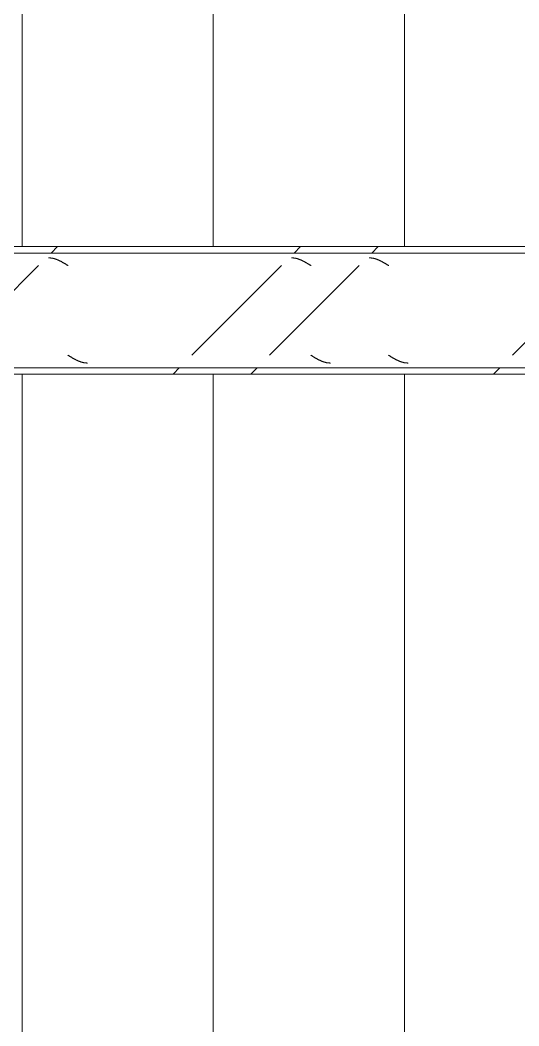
# Model space of a CAD drawing. Header units: centimetres. Extents: x 710 to 12582, y -437 to 1921.
# Drawn here: x 9764.5 to 9842.8, y 256.7 to 414.4 of the extents above; entities that cross this region are included whole.
import ezdxf

# ---------------------------------------------------------------- set-up
doc = ezdxf.new("R2010")
doc.units = ezdxf.units.CM
doc.layers.add('A-WALL-PATT', color=7, linetype='Continuous', lineweight=35)
doc.layers.add('S-BEAM', color=7, linetype='Continuous', lineweight=9)
pattern_1 = [(45, (-4995.467, 712), (-25.14472, 25.14472), []), (45, (-4995.467, 750.1), (-25.14472, 25.14472), [])]

# ---------------------------------------------------------------- blocks, each defined once
blk = doc.blocks.new('FP_21-Sección 5')
at = {"layer": 'S-BEAM', "color": 9, "true_color": 0xc0c0c0}
for p, q in [((-10061.27, 377.11), (-10061.22, 377.11)), ((-10061.22, 377.11), (-10061.17, 377.1)), ((-10061.17, 377.1), (-10061.12, 377.1)), ((-10061.12, 377.1), (-10061.07, 377.1)), ((-10061.07, 377.1), (-10061.03, 377.09)), ((-10061.03, 377.09), (-10060.98, 377.09)), ((-10060.98, 377.09), (-10060.93, 377.08)), ((-10060.93, 377.08), (-10060.88, 377.08)), ((-10060.88, 377.08), (-10060.83, 377.07)), ((-10060.83, 377.07), (-10060.78, 377.06)), ((-10060.78, 377.06), (-10060.73, 377.05)), ((-10060.73, 377.05), (-10060.69, 377.05)), ((-10060.69, 377.05), (-10060.64, 377.04)), ((-10060.64, 377.04), (-10060.59, 377.03)), ((-10060.59, 377.03), (-10060.54, 377.01)), ((-10060.54, 377.01), (-10060.49, 377)), ((-10060.49, 377), (-10060.44, 376.99)), ((-10060.44, 376.99), (-10060.39, 376.98)), ((-10060.39, 376.98), (-10060.35, 376.96)), ((-10060.35, 376.96), (-10060.3, 376.95)), ((-10060.3, 376.95), (-10060.25, 376.93)), ((-10060.25, 376.93), (-10060.2, 376.92)), ((-10060.2, 376.92), (-10060.15, 376.9)), ((-10060.15, 376.9), (-10060.1, 376.88)), ((-10060.1, 376.88), (-10060.05, 376.87)), ((-10023.17, 377.11), (-10023.12, 377.11)), ((-10023.12, 377.11), (-10023.07, 377.1)), ((-10023.07, 377.1), (-10023.02, 377.1)), ((-10023.02, 377.1), (-10022.97, 377.1)), ((-10022.97, 377.1), (-10022.93, 377.09)), ((-10022.93, 377.09), (-10022.88, 377.09)), ((-10022.88, 377.09), (-10022.83, 377.08)), ((-10022.83, 377.08), (-10022.78, 377.08)), ((-10022.78, 377.08), (-10022.73, 377.07)), ((-10022.73, 377.07), (-10022.68, 377.06)), ((-10022.68, 377.06), (-10022.63, 377.05)), ((-10022.63, 377.05), (-10022.59, 377.05)), ((-10022.59, 377.05), (-10022.54, 377.04)), ((-10022.54, 377.04), (-10022.49, 377.03)), ((-10022.49, 377.03), (-10022.44, 377.01)), ((-10022.44, 377.01), (-10022.39, 377)), ((-10022.39, 377), (-10022.34, 376.99)), ((-10022.34, 376.99), (-10022.29, 376.98)), ((-10022.29, 376.98), (-10022.25, 376.96)), ((-10022.25, 376.96), (-10022.2, 376.95)), ((-10022.2, 376.95), (-10022.15, 376.93)), ((-10022.15, 376.93), (-10022.1, 376.92)), ((-10022.1, 376.92), (-10022.05, 376.9)), ((-10022.05, 376.9), (-10022, 376.88)), ((-10022, 376.88), (-10021.95, 376.87)), ((-10010.98, 377.11), (-10010.93, 377.11)), ((-10010.93, 377.11), (-10010.88, 377.1)), ((-10010.88, 377.1), (-10010.83, 377.1)), ((-10010.83, 377.1), (-10010.78, 377.1)), ((-10010.78, 377.1), (-10010.74, 377.09)), ((-10010.74, 377.09), (-10010.69, 377.09)), ((-10010.69, 377.09), (-10010.64, 377.08)), ((-10010.64, 377.08), (-10010.59, 377.08)), ((-10010.59, 377.08), (-10010.54, 377.07)), ((-10010.54, 377.07), (-10010.49, 377.06)), ((-10010.49, 377.06), (-10010.44, 377.05)), ((-10010.44, 377.05), (-10010.4, 377.05)), ((-10010.4, 377.05), (-10010.35, 377.04)), ((-10010.35, 377.04), (-10010.3, 377.03)), ((-10010.3, 377.03), (-10010.25, 377.01)), ((-10010.25, 377.01), (-10010.2, 377)), ((-10010.2, 377), (-10010.15, 376.99)), ((-10010.15, 376.99), (-10010.1, 376.98)), ((-10010.1, 376.98), (-10010.06, 376.96)), ((-10010.06, 376.96), (-10010.01, 376.95)), ((-10010.01, 376.95), (-10009.96, 376.93)), ((-10009.96, 376.93), (-10009.91, 376.92)), ((-10009.91, 376.92), (-10009.86, 376.9)), ((-10009.86, 376.9), (-10009.81, 376.88)), ((-10009.81, 376.88), (-10009.76, 376.87)), ((-10060.05, 376.87), (-10060.01, 376.85)), ((-10060.01, 376.85), (-10059.96, 376.83)), ((-10059.96, 376.83), (-10059.91, 376.81)), ((-10059.91, 376.81), (-10059.86, 376.79)), ((-10059.86, 376.79), (-10059.81, 376.77)), ((-10059.81, 376.77), (-10059.76, 376.75)), ((-10059.76, 376.75), (-10059.71, 376.73)), ((-10059.71, 376.73), (-10059.66, 376.7)), ((-10059.66, 376.7), (-10059.62, 376.68)), ((-10059.62, 376.68), (-10059.57, 376.66)), ((-10059.57, 376.66), (-10059.52, 376.63)), ((-10059.52, 376.63), (-10059.47, 376.61)), ((-10059.47, 376.61), (-10059.42, 376.59)), ((-10059.42, 376.59), (-10059.37, 376.56)), ((-10059.37, 376.56), (-10059.32, 376.54)), ((-10059.32, 376.54), (-10059.28, 376.51)), ((-10059.28, 376.51), (-10059.23, 376.48)), ((-10059.23, 376.48), (-10059.18, 376.46)), ((-10059.18, 376.46), (-10059.13, 376.43)), ((-10059.13, 376.43), (-10059.08, 376.4)), ((-10059.08, 376.4), (-10059.03, 376.38)), ((-10059.03, 376.38), (-10058.98, 376.35)), ((-10058.98, 376.35), (-10058.94, 376.32)), ((-10058.94, 376.32), (-10058.89, 376.29)), ((-10058.89, 376.29), (-10058.84, 376.26)), ((-10058.84, 376.26), (-10058.79, 376.24)), ((-10058.79, 376.24), (-10058.74, 376.21)), ((-10058.74, 376.21), (-10058.69, 376.18)), ((-10058.69, 376.18), (-10058.64, 376.15)), ((-10058.64, 376.15), (-10058.6, 376.12)), ((-10058.6, 376.12), (-10058.55, 376.09)), ((-10058.55, 376.09), (-10058.5, 376.06)), ((-10058.5, 376.06), (-10058.45, 376.03)), ((-10058.45, 376.03), (-10058.4, 376)), ((-10058.4, 376), (-10058.35, 375.97)), ((-10058.35, 375.97), (-10058.3, 375.94)), ((-10058.3, 375.94), (-10058.26, 375.91)), ((-10058.26, 375.91), (-10058.21, 375.88)), ((-10021.95, 376.87), (-10021.91, 376.85)), ((-10021.91, 376.85), (-10021.86, 376.83)), ((-10021.86, 376.83), (-10021.81, 376.81)), ((-10021.81, 376.81), (-10021.76, 376.79)), ((-10021.76, 376.79), (-10021.71, 376.77)), ((-10021.71, 376.77), (-10021.66, 376.75)), ((-10021.66, 376.75), (-10021.61, 376.73)), ((-10021.61, 376.73), (-10021.56, 376.7)), ((-10021.56, 376.7), (-10021.52, 376.68)), ((-10021.52, 376.68), (-10021.47, 376.66)), ((-10021.47, 376.66), (-10021.42, 376.63)), ((-10021.42, 376.63), (-10021.37, 376.61)), ((-10021.37, 376.61), (-10021.32, 376.59)), ((-10021.32, 376.59), (-10021.27, 376.56)), ((-10021.27, 376.56), (-10021.22, 376.54)), ((-10021.22, 376.54), (-10021.18, 376.51)), ((-10021.18, 376.51), (-10021.13, 376.48)), ((-10021.13, 376.48), (-10021.08, 376.46)), ((-10021.08, 376.46), (-10021.03, 376.43)), ((-10021.03, 376.43), (-10020.98, 376.4)), ((-10020.98, 376.4), (-10020.93, 376.38)), ((-10020.93, 376.38), (-10020.88, 376.35)), ((-10020.88, 376.35), (-10020.84, 376.32)), ((-10020.84, 376.32), (-10020.79, 376.29)), ((-10020.79, 376.29), (-10020.74, 376.26)), ((-10020.74, 376.26), (-10020.69, 376.24)), ((-10020.69, 376.24), (-10020.64, 376.21)), ((-10020.64, 376.21), (-10020.59, 376.18)), ((-10020.59, 376.18), (-10020.54, 376.15)), ((-10020.54, 376.15), (-10020.5, 376.12)), ((-10020.5, 376.12), (-10020.45, 376.09)), ((-10020.45, 376.09), (-10020.4, 376.06)), ((-10020.4, 376.06), (-10020.35, 376.03)), ((-10020.35, 376.03), (-10020.3, 376)), ((-10020.3, 376), (-10020.25, 375.97)), ((-10020.25, 375.97), (-10020.2, 375.94)), ((-10020.2, 375.94), (-10020.16, 375.91)), ((-10020.16, 375.91), (-10020.11, 375.88)), ((-10009.76, 376.87), (-10009.72, 376.85)), ((-10009.72, 376.85), (-10009.67, 376.83)), ((-10009.67, 376.83), (-10009.62, 376.81)), ((-10009.62, 376.81), (-10009.57, 376.79)), ((-10009.57, 376.79), (-10009.52, 376.77)), ((-10009.52, 376.77), (-10009.47, 376.75)), ((-10009.47, 376.75), (-10009.42, 376.73)), ((-10009.42, 376.73), (-10009.38, 376.7)), ((-10009.38, 376.7), (-10009.33, 376.68)), ((-10009.33, 376.68), (-10009.28, 376.66)), ((-10009.28, 376.66), (-10009.23, 376.63)), ((-10009.23, 376.63), (-10009.18, 376.61)), ((-10009.18, 376.61), (-10009.13, 376.59)), ((-10009.13, 376.59), (-10009.08, 376.56)), ((-10009.08, 376.56), (-10009.04, 376.54)), ((-10009.04, 376.54), (-10008.99, 376.51)), ((-10008.99, 376.51), (-10008.94, 376.48)), ((-10008.94, 376.48), (-10008.89, 376.46)), ((-10008.89, 376.46), (-10008.84, 376.43)), ((-10008.84, 376.43), (-10008.79, 376.4)), ((-10008.79, 376.4), (-10008.74, 376.38)), ((-10008.74, 376.38), (-10008.7, 376.35)), ((-10008.7, 376.35), (-10008.65, 376.32)), ((-10008.65, 376.32), (-10008.6, 376.29)), ((-10008.6, 376.29), (-10008.55, 376.26)), ((-10008.55, 376.26), (-10008.5, 376.24)), ((-10008.5, 376.24), (-10008.45, 376.21)), ((-10008.45, 376.21), (-10008.4, 376.18)), ((-10008.4, 376.18), (-10008.36, 376.15)), ((-10008.36, 376.15), (-10008.31, 376.12)), ((-10008.31, 376.12), (-10008.26, 376.09)), ((-10008.26, 376.09), (-10008.21, 376.06)), ((-10008.21, 376.06), (-10008.16, 376.03)), ((-10008.16, 376.03), (-10008.11, 376)), ((-10008.11, 376), (-10008.06, 375.97)), ((-10008.06, 375.97), (-10008.01, 375.94)), ((-10008.01, 375.94), (-10007.97, 375.91)), ((-10007.97, 375.91), (-10007.92, 375.88))]:
    blk.add_line(p, q, dxfattribs=at)
blk = doc.blocks.new('FP_22-Sección 5')
at = {"layer": 'S-BEAM', "color": 9, "true_color": 0xc0c0c0}
for p, q in [((-10058.24, 361.84), (-10058.2, 361.81)), ((-10058.2, 361.81), (-10058.15, 361.78)), ((-10058.15, 361.78), (-10058.1, 361.75)), ((-10058.1, 361.75), (-10058.05, 361.72)), ((-10058.05, 361.72), (-10058, 361.69)), ((-10058, 361.69), (-10057.95, 361.66)), ((-10057.95, 361.66), (-10057.9, 361.63)), ((-10057.9, 361.63), (-10057.86, 361.6)), ((-10057.86, 361.6), (-10057.81, 361.57)), ((-10057.81, 361.57), (-10057.76, 361.54)), ((-10057.76, 361.54), (-10057.71, 361.51)), ((-10057.71, 361.51), (-10057.66, 361.48)), ((-10057.66, 361.48), (-10057.61, 361.45)), ((-10057.61, 361.45), (-10057.56, 361.42)), ((-10057.56, 361.42), (-10057.52, 361.4)), ((-10057.52, 361.4), (-10057.47, 361.37)), ((-10057.47, 361.37), (-10057.42, 361.34)), ((-10057.42, 361.34), (-10057.37, 361.31)), ((-10057.37, 361.31), (-10057.32, 361.29)), ((-10057.32, 361.29), (-10057.27, 361.26)), ((-10057.27, 361.26), (-10057.22, 361.23)), ((-10057.22, 361.23), (-10057.18, 361.21)), ((-10057.18, 361.21), (-10057.13, 361.18)), ((-10057.13, 361.18), (-10057.08, 361.16)), ((-10057.08, 361.16), (-10057.03, 361.13)), ((-10057.03, 361.13), (-10056.98, 361.11)), ((-10020.14, 361.84), (-10020.1, 361.81)), ((-10020.1, 361.81), (-10020.05, 361.78)), ((-10020.05, 361.78), (-10020, 361.75)), ((-10020, 361.75), (-10019.95, 361.72)), ((-10019.95, 361.72), (-10019.9, 361.69)), ((-10019.9, 361.69), (-10019.85, 361.66)), ((-10019.85, 361.66), (-10019.8, 361.63)), ((-10019.8, 361.63), (-10019.76, 361.6)), ((-10019.76, 361.6), (-10019.71, 361.57)), ((-10019.71, 361.57), (-10019.66, 361.54)), ((-10019.66, 361.54), (-10019.61, 361.51)), ((-10019.61, 361.51), (-10019.56, 361.48)), ((-10019.56, 361.48), (-10019.51, 361.45)), ((-10019.51, 361.45), (-10019.46, 361.42)), ((-10019.46, 361.42), (-10019.42, 361.4)), ((-10019.42, 361.4), (-10019.37, 361.37)), ((-10019.37, 361.37), (-10019.32, 361.34)), ((-10019.32, 361.34), (-10019.27, 361.31)), ((-10019.27, 361.31), (-10019.22, 361.29)), ((-10019.22, 361.29), (-10019.17, 361.26)), ((-10019.17, 361.26), (-10019.12, 361.23)), ((-10019.12, 361.23), (-10019.08, 361.21)), ((-10019.08, 361.21), (-10019.03, 361.18)), ((-10019.03, 361.18), (-10018.98, 361.16)), ((-10018.98, 361.16), (-10018.93, 361.13)), ((-10018.93, 361.13), (-10018.88, 361.11)), ((-10007.96, 361.84), (-10007.91, 361.81)), ((-10007.91, 361.81), (-10007.86, 361.78)), ((-10007.86, 361.78), (-10007.81, 361.75)), ((-10007.81, 361.75), (-10007.76, 361.72)), ((-10007.76, 361.72), (-10007.71, 361.69)), ((-10007.71, 361.69), (-10007.66, 361.66)), ((-10007.66, 361.66), (-10007.62, 361.63)), ((-10007.62, 361.63), (-10007.57, 361.6)), ((-10007.57, 361.6), (-10007.52, 361.57)), ((-10007.52, 361.57), (-10007.47, 361.54)), ((-10007.47, 361.54), (-10007.42, 361.51)), ((-10007.42, 361.51), (-10007.37, 361.48)), ((-10007.37, 361.48), (-10007.32, 361.45)), ((-10007.32, 361.45), (-10007.27, 361.42)), ((-10007.27, 361.42), (-10007.23, 361.4)), ((-10007.23, 361.4), (-10007.18, 361.37)), ((-10007.18, 361.37), (-10007.13, 361.34)), ((-10007.13, 361.34), (-10007.08, 361.31)), ((-10007.08, 361.31), (-10007.03, 361.29)), ((-10007.03, 361.29), (-10006.98, 361.26)), ((-10006.98, 361.26), (-10006.93, 361.23)), ((-10006.93, 361.23), (-10006.89, 361.21)), ((-10006.89, 361.21), (-10006.84, 361.18)), ((-10006.84, 361.18), (-10006.79, 361.16)), ((-10006.79, 361.16), (-10006.74, 361.13)), ((-10006.74, 361.13), (-10006.69, 361.11)), ((-10056.98, 361.11), (-10056.93, 361.08)), ((-10056.93, 361.08), (-10056.88, 361.06)), ((-10056.88, 361.06), (-10056.84, 361.04)), ((-10056.84, 361.04), (-10056.79, 361.01)), ((-10056.79, 361.01), (-10056.74, 360.99)), ((-10056.74, 360.99), (-10056.69, 360.97)), ((-10056.69, 360.97), (-10056.64, 360.95)), ((-10056.64, 360.95), (-10056.59, 360.93)), ((-10056.59, 360.93), (-10056.54, 360.91)), ((-10056.54, 360.91), (-10056.5, 360.89)), ((-10056.5, 360.89), (-10056.45, 360.87)), ((-10056.45, 360.87), (-10056.4, 360.85)), ((-10056.4, 360.85), (-10056.35, 360.83)), ((-10056.35, 360.83), (-10056.3, 360.82)), ((-10056.3, 360.82), (-10056.25, 360.8)), ((-10056.25, 360.8), (-10056.2, 360.79)), ((-10056.2, 360.79), (-10056.15, 360.77)), ((-10056.15, 360.77), (-10056.11, 360.76)), ((-10056.11, 360.76), (-10056.06, 360.74)), ((-10056.06, 360.74), (-10056.01, 360.73)), ((-10056.01, 360.73), (-10055.96, 360.72)), ((-10055.96, 360.72), (-10055.91, 360.7)), ((-10055.91, 360.7), (-10055.86, 360.69)), ((-10055.86, 360.69), (-10055.81, 360.68)), ((-10055.81, 360.68), (-10055.77, 360.67)), ((-10055.77, 360.67), (-10055.72, 360.66)), ((-10055.72, 360.66), (-10055.67, 360.65)), ((-10055.67, 360.65), (-10055.62, 360.65)), ((-10055.62, 360.65), (-10055.57, 360.64)), ((-10055.57, 360.64), (-10055.52, 360.63)), ((-10055.52, 360.63), (-10055.47, 360.63)), ((-10055.47, 360.63), (-10055.43, 360.62)), ((-10055.43, 360.62), (-10055.38, 360.62)), ((-10055.38, 360.62), (-10055.33, 360.62)), ((-10055.33, 360.62), (-10055.28, 360.61)), ((-10055.28, 360.61), (-10055.23, 360.61)), ((-10055.23, 360.61), (-10055.18, 360.61)), ((-10018.88, 361.11), (-10018.83, 361.08)), ((-10018.83, 361.08), (-10018.78, 361.06)), ((-10018.78, 361.06), (-10018.74, 361.04)), ((-10018.74, 361.04), (-10018.69, 361.01)), ((-10018.69, 361.01), (-10018.64, 360.99)), ((-10018.64, 360.99), (-10018.59, 360.97)), ((-10018.59, 360.97), (-10018.54, 360.95)), ((-10018.54, 360.95), (-10018.49, 360.93)), ((-10018.49, 360.93), (-10018.44, 360.91)), ((-10018.44, 360.91), (-10018.4, 360.89)), ((-10018.4, 360.89), (-10018.35, 360.87)), ((-10018.35, 360.87), (-10018.3, 360.85)), ((-10018.3, 360.85), (-10018.25, 360.83)), ((-10018.25, 360.83), (-10018.2, 360.82)), ((-10018.2, 360.82), (-10018.15, 360.8)), ((-10018.15, 360.8), (-10018.1, 360.79)), ((-10018.1, 360.79), (-10018.05, 360.77)), ((-10018.05, 360.77), (-10018.01, 360.76)), ((-10018.01, 360.76), (-10017.96, 360.74)), ((-10017.96, 360.74), (-10017.91, 360.73)), ((-10017.91, 360.73), (-10017.86, 360.72)), ((-10017.86, 360.72), (-10017.81, 360.7)), ((-10017.81, 360.7), (-10017.76, 360.69)), ((-10017.76, 360.69), (-10017.71, 360.68)), ((-10017.71, 360.68), (-10017.67, 360.67)), ((-10017.67, 360.67), (-10017.62, 360.66)), ((-10017.62, 360.66), (-10017.57, 360.65)), ((-10017.57, 360.65), (-10017.52, 360.65)), ((-10017.52, 360.65), (-10017.47, 360.64)), ((-10017.47, 360.64), (-10017.42, 360.63)), ((-10017.42, 360.63), (-10017.37, 360.63)), ((-10017.37, 360.63), (-10017.33, 360.62)), ((-10017.33, 360.62), (-10017.28, 360.62)), ((-10017.28, 360.62), (-10017.23, 360.62)), ((-10017.23, 360.62), (-10017.18, 360.61)), ((-10017.18, 360.61), (-10017.13, 360.61)), ((-10017.13, 360.61), (-10017.08, 360.61)), ((-10006.69, 361.11), (-10006.64, 361.08)), ((-10006.64, 361.08), (-10006.59, 361.06)), ((-10006.59, 361.06), (-10006.55, 361.04)), ((-10006.55, 361.04), (-10006.5, 361.01)), ((-10006.5, 361.01), (-10006.45, 360.99)), ((-10006.45, 360.99), (-10006.4, 360.97)), ((-10006.4, 360.97), (-10006.35, 360.95)), ((-10006.35, 360.95), (-10006.3, 360.93)), ((-10006.3, 360.93), (-10006.25, 360.91)), ((-10006.25, 360.91), (-10006.21, 360.89)), ((-10006.21, 360.89), (-10006.16, 360.87)), ((-10006.16, 360.87), (-10006.11, 360.85)), ((-10006.11, 360.85), (-10006.06, 360.83)), ((-10006.06, 360.83), (-10006.01, 360.82)), ((-10006.01, 360.82), (-10005.96, 360.8)), ((-10005.96, 360.8), (-10005.91, 360.79)), ((-10005.91, 360.79), (-10005.87, 360.77)), ((-10005.87, 360.77), (-10005.82, 360.76)), ((-10005.82, 360.76), (-10005.77, 360.74)), ((-10005.77, 360.74), (-10005.72, 360.73)), ((-10005.72, 360.73), (-10005.67, 360.72)), ((-10005.67, 360.72), (-10005.62, 360.7)), ((-10005.62, 360.7), (-10005.57, 360.69)), ((-10005.57, 360.69), (-10005.53, 360.68)), ((-10005.53, 360.68), (-10005.48, 360.67)), ((-10005.48, 360.67), (-10005.43, 360.66)), ((-10005.43, 360.66), (-10005.38, 360.65)), ((-10005.38, 360.65), (-10005.33, 360.65)), ((-10005.33, 360.65), (-10005.28, 360.64)), ((-10005.28, 360.64), (-10005.23, 360.63)), ((-10005.23, 360.63), (-10005.19, 360.63)), ((-10005.19, 360.63), (-10005.14, 360.62)), ((-10005.14, 360.62), (-10005.09, 360.62)), ((-10005.09, 360.62), (-10005.04, 360.62)), ((-10005.04, 360.62), (-10004.99, 360.61)), ((-10004.99, 360.61), (-10004.94, 360.61)), ((-10004.94, 360.61), (-10004.89, 360.61))]:
    blk.add_line(p, q, dxfattribs=at)
blk = doc.blocks.new('M_W Shapes - 150 x 200-1740618-Sección 5')
at = {"layer": 'S-BEAM', "true_color": 0xc0c0c0}
h = blk.add_hatch(dxfattribs=at)
h.set_pattern_fill('FP_11', color=9, style=0, pattern_type=2)
h.set_pattern_definition(pattern_1)
h.paths.add_polyline_path([(-9825.3, 377.86), (-9825.3, 378.86), (-10332.23, 378.86), (-10332.23, 377.86), (-9827.77, 377.86)])
h = blk.add_hatch(dxfattribs=at)
h.set_pattern_fill('FP_11', color=9, style=0, pattern_type=2)
h.set_pattern_definition(pattern_1)
h.paths.add_polyline_path([(-10332.23, 361.84), (-10183.54, 361.84), (-10183.54, 362.74), (-10182.76, 362.71), (-10182.76, 361.84), (-10178.53, 361.95), (-10178.53, 362.71), (-10179.74, 362.81), (-10179.74, 363.48), (-10178.53, 363.48), (-10178.53, 365.94), (-10177.49, 365.94), (-10177.49, 367.1), (-10155.49, 367), (-10155.49, 365.94), (-10154.46, 365.94), (-10154.36, 361.84), (-10150.25, 361.84), (-10150.25, 362.74), (-10149.47, 362.74), (-10149.47, 361.84), (-9825.3, 361.84), (-9825.3, 375.88), (-10332.23, 375.88), (-10332.23, 362.92)])
h = blk.add_hatch(dxfattribs=at)
h.set_pattern_fill('FP_11', color=9, style=0, pattern_type=2)
h.set_pattern_definition(pattern_1)
h.paths.add_polyline_path([(-9825.3, 358.86), (-9825.3, 359.86), (-10148.15, 359.86), (-10148.15, 358.97), (-9827.77, 358.86)])
h.paths.add_polyline_path([(-10332.23, 358.86), (-10184.84, 358.97), (-10184.84, 359.86), (-10332.23, 359.86)])
h.paths.add_polyline_path([(-10149.47, 358.86), (-10149.45, 358.91), (-10149.47, 358.91)])
h.paths.add_polyline_path([(-10151.88, 358.9), (-10150.25, 358.9), (-10150.25, 359.86), (-10151.94, 359.86), (-10151.94, 358.9)])
h.paths.add_polyline_path([(-10182.76, 358.9), (-10181.34, 358.9), (-10181.34, 359.86), (-10182.76, 359.86)])
at = {"layer": 'S-BEAM'}
for p, q in [((-10332.23, 378.86), (-9825.3, 378.86)), ((-10332.23, 377.86), (-9825.3, 377.86)), ((-10148.15, 359.86), (-9825.3, 359.86)), ((-10149.15, 358.86), (-9825.3, 358.86))]:
    blk.add_line(p, q, dxfattribs=at)
for name in ['FP_21-Sección 5', 'FP_22-Sección 5']:
    blk.add_blockref(name, (0, 0), dxfattribs=at)
blk = doc.blocks.new('PQ_RVR_EST-01_ZZ_ZZ_MO_T_A_rvt-2-Sección 5')
at = {"layer": 'S-BEAM', "lineweight": 9}
blk.add_blockref('M_W Shapes - 150 x 200-1740618-Sección 5', (0, 0), dxfattribs=at)

msp = doc.modelspace()

# ---------------------------------------------------------------- hatches: boundary and pattern name
at = {"layer": 'A-WALL-PATT', "lineweight": 9, "true_color": 0xc0c0c0}
h = msp.add_hatch(dxfattribs=at)
h.set_pattern_fill('FP_9', color=9, style=0, pattern_type=2)
h.set_pattern_definition([(90, (14834.82, 712), (-30, 2e-15), [])])
h.paths.add_polyline_path([(9937.408, 99), (10004.988, 99), (10004.988, 880.075), (9498.052, 880.075), (9498.052, 99), (9717.197, 99)])
h.paths.add_polyline_path([(9478.052, 99), (9478.052, 880.075), (9474.797, 880.075), (9474.797, 910.843), (9478.052, 910.843), (9478.052, 933.53), (9498.052, 933.53), (9498.052, 910.843), (10004.988, 910.843), (10004.988, 933.53), (10024.988, 933.53), (10024.988, 910.843), (10404.952, 910.843), (10404.952, 933.53), (10424.952, 933.53), (10424.952, 910.843), (10837.21, 910.843), (10837.21, 933.53), (10857.21, 933.53), (10857.21, 910.843), (10859.256, 910.843), (10859.256, 880.075), (10857.21, 880.075), (10857.21, 353.176), (10859.854, 348.597), (10857.21, 347.071), (10857.21, 118.599), (10859.864, 117.066), (10859.864, 938.287), (9473.556, 938.29), (9473.556, 99), (9474.306, 99)])
h.paths.add_polyline_path([(10837.21, 99), (10837.21, 105.897), (10649.005, 214.557), (10446.78, 99), (10832.16, 99)])
h.paths.add_polyline_path([(10859.114, 99), (10859.864, 99), (10859.864, 115.964), (10857.21, 111.368), (10857.21, 99)])
h.paths.add_polyline_path([(10024.988, 100.038), (10128.245, 117.356), (10161.764, 120.434), (10161.764, 352.859), (10181.764, 352.859), (10181.764, 314), (10281.764, 314), (10281.764, 352.859), (10301.764, 352.859), (10301.764, 122.074), (10397.394, 101.428), (10397.436, 220.024), (10404.952, 224.319), (10404.95, 353.859), (10024.99, 353.859), (10024.988, 100.345)])
h.paths.add_polyline_path([(10837.21, 117.444), (10837.21, 118.599), (10660.062, 220.875), (10659.057, 220.301), (10832.16, 120.36)])
h.paths.add_polyline_path([(10402.388, 119.703), (10404.952, 121.168), (10404.952, 163.56), (10402.364, 162.081), (10402.385, 125.575)])
h.paths.add_polyline_path([(10837.21, 130.146), (10837.21, 335.524), (10791.27, 309), (10812.501, 308.915), (10813.104, 308.665), (10813.895, 307.911), (10814.019, 307.75), (10814.279, 307.071), (10814.354, 306.5), (10814.269, 305.853), (10813.818, 304.988), (10813.622, 304.732), (10813.104, 304.335), (10812.501, 304.085), (10811.207, 304), (10782.609, 304), (10704.101, 258.673), (10726.208, 258.673), (10718.03, 254), (10814.394, 254), (10814.394, 258.673), (10819.394, 258.673), (10819.394, 218.673), (10814.394, 218.673), (10814.394, 249), (10709.28, 249), (10670.113, 226.619), (10832.16, 133.061)])
h.paths.add_polyline_path([(10424.952, 132.597), (10608.902, 237.711), (10572, 259.016), (10424.952, 174.989), (10424.952, 153.497)])
h.paths.add_polyline_path([(10402.36, 167.838), (10404.952, 169.319), (10404.952, 218.56), (10402.332, 217.063), (10402.356, 174.439)])
h.paths.add_polyline_path([(10424.952, 180.748), (10566.987, 261.91), (10524.007, 286.592), (10424.952, 229.989), (10424.952, 181.42)])
h.paths.add_polyline_path([(10424.952, 235.748), (10519.11, 289.552), (10424.952, 343.914), (10424.952, 237.265)])
h.paths.add_polyline_path([(10618.953, 243.455), (10619.958, 244.029), (10583.057, 265.334), (10582.051, 264.76), (10595.119, 257.215)])
h.paths.add_polyline_path([(10682.101, 258.673), (10684.101, 258.673), (10762.609, 304), (10760.609, 304), (10693.384, 265.187)])
h.paths.add_polyline_path([(10649.394, 258.673), (10662.101, 258.673), (10740.609, 304), (10650.527, 303.889), (10626.301, 290.045), (10649.394, 276.849), (10649.394, 265)])
h.paths.add_polyline_path([(10577.038, 267.654), (10578.044, 268.228), (10535.18, 292.976), (10534.174, 292.402), (10571.415, 270.901)])
h.paths.add_polyline_path([(10621.262, 292.925), (10649.588, 309), (10749.27, 309), (10835.628, 358.859), (10650.39, 358.81), (10620.308, 341.621), (10652.469, 323.133), (10652.864, 322.611), (10653.111, 321.993), (10653.148, 321.032), (10653.111, 320.742), (10652.864, 320.138), (10652.469, 319.618), (10651.953, 319.218), (10651.351, 318.966), (10650.705, 318.878), (10650.043, 318.966), (10648.734, 319.618), (10615.269, 338.741), (10578.176, 317.545), (10620.938, 293.11)])
h.paths.add_polyline_path([(10529.162, 295.296), (10530.167, 295.87), (10424.952, 356.616), (10424.952, 355.461), (10524.007, 298.272)])
h.paths.add_polyline_path([(10771.27, 309), (10837.21, 347.071), (10837.21, 348.225), (10769.27, 309)])
h.paths.add_polyline_path([(10573.137, 320.425), (10610.23, 341.621), (10580.063, 358.859), (10505.877, 358.859), (10572.073, 321.032)])
h.paths.add_polyline_path([(10615.269, 344.5), (10640.397, 358.859), (10590.141, 358.859), (10607.473, 348.955)])
h.paths.add_polyline_path([(9662.88, 357.507), (9662.88, 357.605), (9646.748, 357.605), (9646.748, 358.249), (9646.451, 358.249), (9646.451, 358.859), (9498.055, 358.859), (9498.055, 378.859), (10004.985, 378.859), (10004.985, 358.859), (9681.137, 358.859), (9681.137, 358.249), (9680.819, 358.249), (9680.819, 357.605), (9664.68, 357.507)])
h.paths.add_polyline_path([(10837.206, 359.77), (10837.21, 359.859), (10837.21, 412.291), (10832.967, 406.66), (10639.994, 552.076), (10639.163, 551.45), (10832.378, 405.852), (10826.36, 397.866), (10630.855, 545.189), (10514.178, 457.266), (10651.391, 378.859), (10837.206, 378.859), (10837.206, 359.859)])
h.paths.add_polyline_path([(10595.119, 378.859), (10641.313, 378.859), (10509.831, 453.991), (10472.668, 425.986), (10555.141, 378.859)])
h.paths.add_polyline_path([(10470.877, 378.859), (10545.063, 378.859), (10468.321, 422.711), (10436.327, 398.602), (10453.394, 388.849)])
h.paths.add_polyline_path([(10104.997, 414), (10397.394, 414), (10397.394, 417.3), (10104.997, 417.3)])
h.paths.add_polyline_path([(10368.171, 388.859), (10397.394, 388.859), (10397.394, 393), (10396.144, 393), (10396.144, 404), (10104.997, 404), (10104.997, 414), (10094.997, 414), (10094.997, 417.3), (10091.299, 417.3), (10091.299, 697.79), (10400.999, 697.79), (10400.999, 521.94), (10404.952, 519.681), (10404.952, 880.075), (10024.988, 880.075), (10024.988, 388.859), (10358.078, 388.859)])
h.paths.add_polyline_path([(10433.638, 400.138), (10429.332, 405.852), (10458.871, 428.111), (10457.926, 428.651), (10428.743, 406.66), (10424.952, 411.69), (10424.952, 405.101), (10429.332, 402.599)])
h.paths.add_polyline_path([(10837.21, 415.984), (10837.21, 880.075), (10424.952, 880.075), (10424.952, 508.252), (10494.342, 468.614), (10613.408, 558.336), (10427.042, 698.773), (10433.06, 706.76), (10621.716, 564.597), (10622.547, 565.223), (10433.649, 707.568), (10439.667, 715.554), (10630.855, 571.484), (10822.043, 715.554), (10828.048, 707.558), (10639.163, 565.223), (10639.994, 564.597), (10828.65, 706.76), (10834.668, 698.773), (10648.302, 558.336), (10832.378, 419.625)])
h.paths.add_polyline_path([(10424.952, 416.325), (10448.476, 434.051), (10424.952, 447.494), (10424.952, 420.849)])
h.paths.add_polyline_path([(10404.952, 416.53), (10404.952, 458.922), (10402.361, 460.403), (10402.394, 417.992)])
h.paths.add_polyline_path([(10463.217, 431.386), (10500.381, 459.391), (10499.436, 459.931), (10462.272, 431.926)])
h.paths.add_polyline_path([(10452.822, 437.327), (10489.909, 465.375), (10424.952, 502.494), (10424.952, 453.252), (10430.082, 450.321)])
h.paths.add_polyline_path([(10504.727, 462.666), (10622.547, 551.45), (10621.716, 552.076), (10503.782, 463.206)])
h.paths.add_polyline_path([(10404.952, 464.681), (10404.952, 513.922), (10402.332, 515.42), (10402.433, 466.121), (10403.737, 465.375)])
h.paths.add_polyline_path([(10630.855, 557.71), (10631.686, 558.336), (10630.855, 558.963), (10630.024, 558.336)])
h.paths.add_polyline_path([(10052.77, 712.79), (10024.99, 712.79), (10024.99, 737.79), (10404.95, 737.79), (10404.95, 712.79), (10073.63, 712.79)])
h.paths.add_polyline_path([(10828.061, 717.79), (10424.956, 717.79), (10424.956, 737.79), (10837.206, 737.79), (10837.206, 717.79), (10832.16, 717.79)])
h.paths.add_polyline_path([(9978.813, 717.79), (9498.055, 717.79), (9498.055, 737.79), (10004.985, 737.79), (10004.985, 717.79), (10002.517, 717.79)])

# ---------------------------------------------------------------- block references
at = {"lineweight": 5}
msp.add_blockref('PQ_RVR_EST-01_ZZ_ZZ_MO_T_A_rvt-2-Sección 5', (19830.287, 0), dxfattribs=at)

doc.saveas('drawing.dxf')
